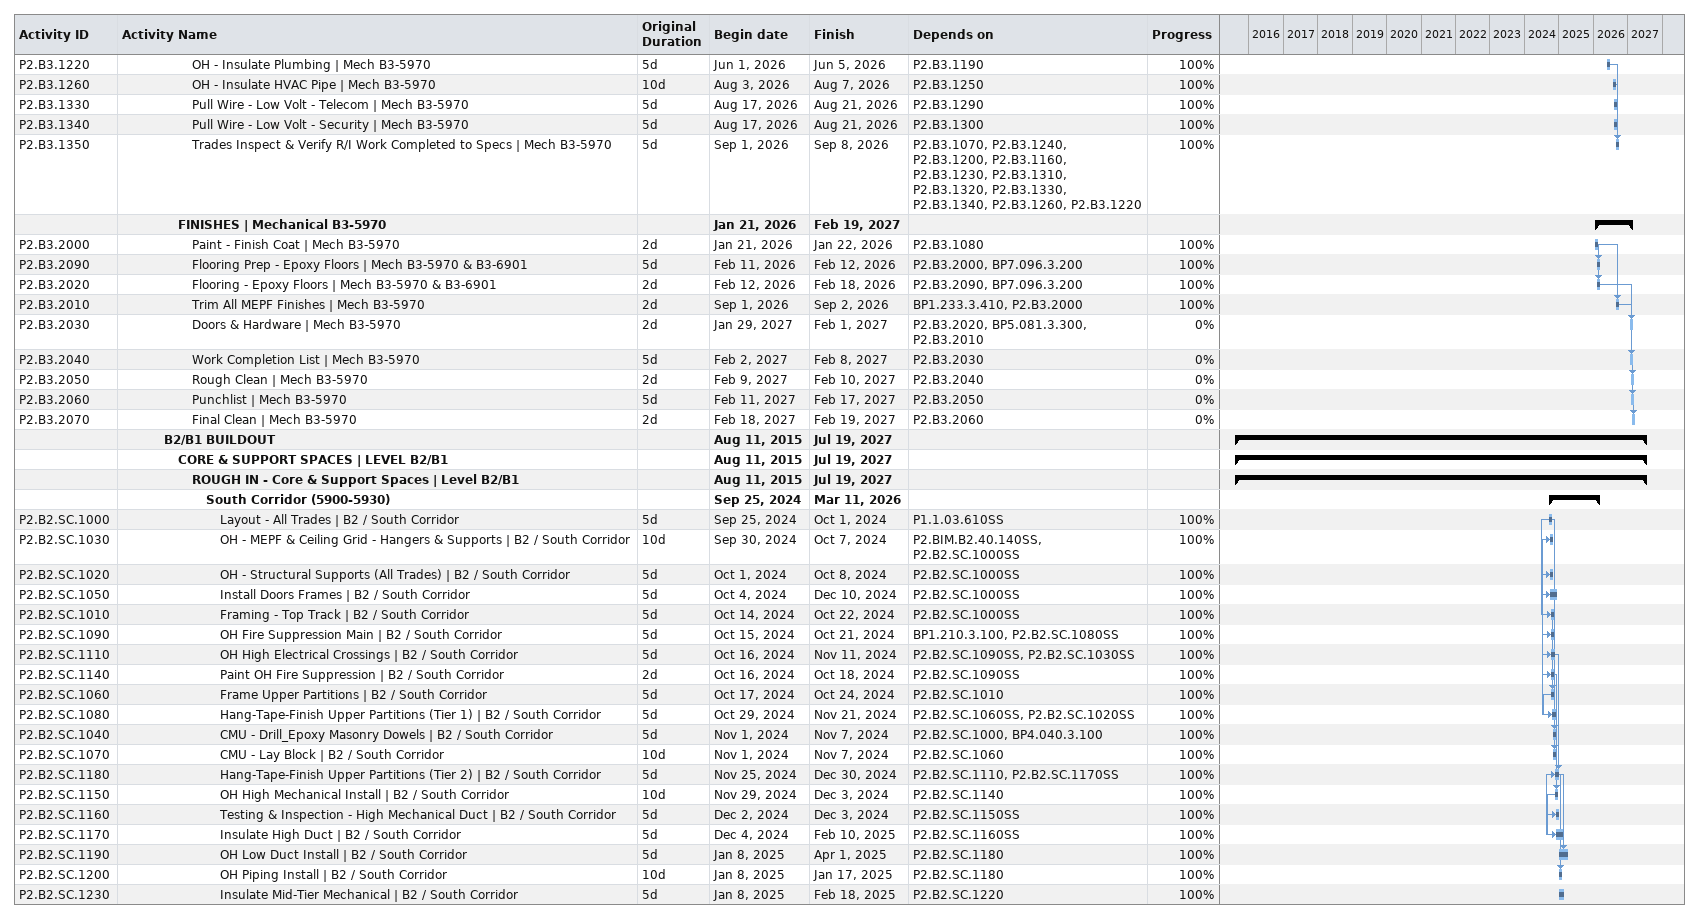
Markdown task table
| ID | Level | Task | Original duration | Start | Finish | Predecessors | % complete |
|---|---|---|---|---|---|---|---|
| P2.B3.1220 | 6 | OH - Insulate Plumbing \| Mech B3-5970 | 5d | 2026-06-01 | 2026-06-05 | P2.B3.1190 | 100 |
| P2.B3.1260 | 6 | OH - Insulate HVAC Pipe \| Mech B3-5970 | 10d | 2026-08-03 | 2026-08-07 | P2.B3.1250 | 100 |
| P2.B3.1330 | 6 | Pull Wire - Low Volt - Telecom \| Mech B3-5970 | 5d | 2026-08-17 | 2026-08-21 | P2.B3.1290 | 100 |
| P2.B3.1340 | 6 | Pull Wire - Low Volt - Security \| Mech B3-5970 | 5d | 2026-08-17 | 2026-08-21 | P2.B3.1300 | 100 |
| P2.B3.1350 | 6 | Trades Inspect & Verify R/I Work Completed to Specs \| Mech B3-5970 | 5d | 2026-09-01 | 2026-09-08 | P2.B3.1070, P2.B3.1240, P2.B3.1200, P2.B3.1160, P2.B3.1230, P2.B3.1310, P2.B3.1320, P2.B3.1330, P2.B3.1340, P2.B3.1260, P2.B3.1220 | 100 |
|  | 5 | **FINISHES \| Mechanical B3-5970** |  | 2026-01-21 | 2027-02-19 |  |  |
| P2.B3.2000 | 6 | Paint - Finish Coat \| Mech B3-5970 | 2d | 2026-01-21 | 2026-01-22 | P2.B3.1080 | 100 |
| P2.B3.2090 | 6 | Flooring Prep - Epoxy Floors \| Mech B3-5970 & B3-6901 | 5d | 2026-02-11 | 2026-02-12 | P2.B3.2000, BP7.096.3.200 | 100 |
| P2.B3.2020 | 6 | Flooring - Epoxy Floors \| Mech B3-5970 & B3-6901 | 2d | 2026-02-12 | 2026-02-18 | P2.B3.2090, BP7.096.3.200 | 100 |
| P2.B3.2010 | 6 | Trim All MEPF Finishes \| Mech B3-5970 | 2d | 2026-09-01 | 2026-09-02 | BP1.233.3.410, P2.B3.2000 | 100 |
| P2.B3.2030 | 6 | Doors & Hardware \| Mech B3-5970 | 2d | 2027-01-29 | 2027-02-01 | P2.B3.2020, BP5.081.3.300, P2.B3.2010 | 0 |
| P2.B3.2040 | 6 | Work Completion List \| Mech B3-5970 | 5d | 2027-02-02 | 2027-02-08 | P2.B3.2030 | 0 |
| P2.B3.2050 | 6 | Rough Clean \| Mech B3-5970 | 2d | 2027-02-09 | 2027-02-10 | P2.B3.2040 | 0 |
| P2.B3.2060 | 6 | Punchlist \| Mech B3-5970 | 5d | 2027-02-11 | 2027-02-17 | P2.B3.2050 | 0 |
| P2.B3.2070 | 6 | Final Clean \| Mech B3-5970 | 2d | 2027-02-18 | 2027-02-19 | P2.B3.2060 | 0 |
|  | 4 | **B2/B1 BUILDOUT** |  | 2015-08-11 | 2027-07-19 |  |  |
|  | 5 | **CORE & SUPPORT SPACES \| LEVEL B2/B1** |  | 2015-08-11 | 2027-07-19 |  |  |
|  | 6 | **ROUGH IN - Core & Support Spaces \| Level B2/B1** |  | 2015-08-11 | 2027-07-19 |  |  |
|  | 7 | **South Corridor (5900-5930)** |  | 2024-09-25 | 2026-03-11 |  |  |
| P2.B2.SC.1000 | 8 | Layout - All Trades \| B2 / South Corridor | 5d | 2024-09-25 | 2024-10-01 | P1.1.03.610SS | 100 |
| P2.B2.SC.1030 | 8 | OH - MEPF & Ceiling Grid - Hangers & Supports \| B2 / South Corridor | 10d | 2024-09-30 | 2024-10-07 | P2.BIM.B2.40.140SS, P2.B2.SC.1000SS | 100 |
| P2.B2.SC.1020 | 8 | OH - Structural Supports (All Trades) \| B2 / South Corridor | 5d | 2024-10-01 | 2024-10-08 | P2.B2.SC.1000SS | 100 |
| P2.B2.SC.1050 | 8 | Install Doors Frames \| B2 / South Corridor | 5d | 2024-10-04 | 2024-12-10 | P2.B2.SC.1000SS | 100 |
| P2.B2.SC.1010 | 8 | Framing - Top Track \| B2 / South Corridor | 5d | 2024-10-14 | 2024-10-22 | P2.B2.SC.1000SS | 100 |
| P2.B2.SC.1090 | 8 | OH Fire Suppression Main \| B2 / South Corridor | 5d | 2024-10-15 | 2024-10-21 | BP1.210.3.100, P2.B2.SC.1080SS | 100 |
| P2.B2.SC.1110 | 8 | OH High Electrical Crossings \| B2 / South Corridor | 5d | 2024-10-16 | 2024-11-11 | P2.B2.SC.1090SS, P2.B2.SC.1030SS | 100 |
| P2.B2.SC.1140 | 8 | Paint OH Fire Suppression \| B2 / South Corridor | 2d | 2024-10-16 | 2024-10-18 | P2.B2.SC.1090SS | 100 |
| P2.B2.SC.1060 | 8 | Frame Upper Partitions \| B2 / South Corridor | 5d | 2024-10-17 | 2024-10-24 | P2.B2.SC.1010 | 100 |
| P2.B2.SC.1080 | 8 | Hang-Tape-Finish Upper Partitions (Tier 1) \| B2 / South Corridor | 5d | 2024-10-29 | 2024-11-21 | P2.B2.SC.1060SS, P2.B2.SC.1020SS | 100 |
| P2.B2.SC.1040 | 8 | CMU - Drill_Epoxy Masonry Dowels \| B2 / South Corridor | 5d | 2024-11-01 | 2024-11-07 | P2.B2.SC.1000, BP4.040.3.100 | 100 |
| P2.B2.SC.1070 | 8 | CMU - Lay Block \| B2 / South Corridor | 10d | 2024-11-01 | 2024-11-07 | P2.B2.SC.1060 | 100 |
| P2.B2.SC.1180 | 8 | Hang-Tape-Finish Upper Partitions (Tier 2) \| B2 / South Corridor | 5d | 2024-11-25 | 2024-12-30 | P2.B2.SC.1110, P2.B2.SC.1170SS | 100 |
| P2.B2.SC.1150 | 8 | OH High Mechanical Install \| B2 / South Corridor | 10d | 2024-11-29 | 2024-12-03 | P2.B2.SC.1140 | 100 |
| P2.B2.SC.1160 | 8 | Testing & Inspection - High Mechanical Duct \| B2 / South Corridor | 5d | 2024-12-02 | 2024-12-03 | P2.B2.SC.1150SS | 100 |
| P2.B2.SC.1170 | 8 | Insulate High Duct \| B2 / South Corridor | 5d | 2024-12-04 | 2025-02-10 | P2.B2.SC.1160SS | 100 |
| P2.B2.SC.1190 | 8 | OH Low Duct Install \| B2 / South Corridor | 5d | 2025-01-08 | 2025-04-01 | P2.B2.SC.1180 | 100 |
| P2.B2.SC.1200 | 8 | OH Piping Install \| B2 / South Corridor | 10d | 2025-01-08 | 2025-01-17 | P2.B2.SC.1180 | 100 |
| P2.B2.SC.1230 | 8 | Insulate Mid-Tier Mechanical \| B2 / South Corridor | 5d | 2025-01-08 | 2025-02-18 | P2.B2.SC.1220 | 100 |
